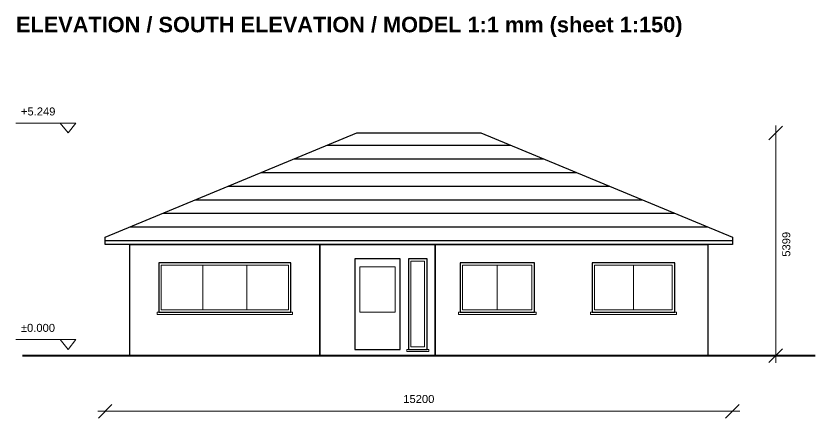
# Model space of a CAD drawing. Header units: millimetres. Extents: x 0 to 65683, y 0 to 16611.
# Drawn here: x 46323 to 65683, y 0 to 9752 of the extents above; entities that cross this region are included whole.
import ezdxf
from ezdxf.enums import TextEntityAlignment as Align

# ---------------------------------------------------------------- set-up
doc = ezdxf.new("R2010")
doc.units = ezdxf.units.MM
for name, color, linetype, lineweight, true_color in [('A-BORDER', 7, 'Continuous', 18, 0x6f8794), ('A-DIMS', 7, 'Continuous', 15, 0x46606d), ('A-DOOR', 7, 'Continuous', 20, 0x8a5a35), ('A-GLAZ', 7, 'Continuous', 20, 0x2a7f95), ('A-ROOF', 7, 'Continuous', 30, 0x7a4a32), ('A-SITE', 7, 'Continuous', 25, 0x75664e), ('A-TEXT', 7, 'Continuous', 15, 0x1b2a33), ('A-WALL-BYD', 7, 'Continuous', 18, 0x6d7d86)]:
    doc.layers.add(name, color=color, linetype=linetype, lineweight=lineweight, true_color=true_color)
doc.styles.add('STR_BOLD', font='arialbd.ttf')
doc.styles.add('STR_REGULAR', font='arial.ttf')

# ---------------------------------------------------------------- blocks, each defined once
blk = doc.blocks.new('2103_BUNGALOW_3BED_DRAWING_ELEVATION')
at = {"layer": 'A-DIMS'}
for p, q in [((-1312, 5489), (-2761, 5489)), ((15650, -330), (15650, 5429)), ((-1312, 240), (-2761, 240)), ((-780, -1500), (14780, -1500))]:
    blk.add_line(p, q, dxfattribs=at)
at = {"layer": 'A-DIMS', "lineweight": 30}
for p, q in [((15485, 5084), (15815, 5414)), ((15485, -315), (15815, 15)), ((-765, -1665), (-435, -1335)), ((14435, -1665), (14765, -1335))]:
    blk.add_line(p, q, dxfattribs=at)
at = {"layer": 'A-DIMS'}
for points in [[(-1500, 5249), (-1688, 5489), (-1312, 5489)], [(-1500, 0), (-1688, 240), (-1312, 240)]]:
    blk.add_lwpolyline(points, close=True, dxfattribs=at)
at = {"layer": 'A-DOOR', "lineweight": 25}
blk.add_lwpolyline([(5450, 0), (6550, 0), (6550, 2200), (5450, 2200)], close=True, dxfattribs=at)
at = {"layer": 'A-GLAZ'}
for p, q in [((1767, 960), (1767, 2040)), ((2833, 960), (2833, 2040)), ((8900, 960), (8900, 2040)), ((12200, 960), (12200, 2040))]:
    blk.add_line(p, q, dxfattribs=at)
at = {"layer": 'A-GLAZ', "lineweight": 25}
for points in [[(6750, 0), (7200, 0), (7200, 2200), (6750, 2200)], [(700, 900), (3900, 900), (3900, 2100), (700, 2100)], [(8000, 900), (9800, 900), (9800, 2100), (8000, 2100)], [(11200, 900), (13200, 900), (13200, 2100), (11200, 2100)]]:
    blk.add_lwpolyline(points, close=True, dxfattribs=at)
at = {"layer": 'A-GLAZ'}
for points in [[(6810, 60), (7140, 60), (7140, 2140), (6810, 2140)], [(760, 960), (3840, 960), (3840, 2040), (760, 2040)], [(5570, 900), (6430, 900), (6430, 2000), (5570, 2000)], [(8060, 960), (9740, 960), (9740, 2040), (8060, 2040)], [(11260, 960), (13140, 960), (13140, 2040), (11260, 2040)]]:
    blk.add_lwpolyline(points, close=True, dxfattribs=at)
at = {"layer": 'A-ROOF'}
for p, q in [((4779, 4950), (9221, 4950)), ((3982, 4620), (10018, 4620)), ((3185, 4290), (10815, 4290)), ((2389, 3960), (11611, 3960)), ((1592, 3630), (12408, 3630)), ((795, 3300), (13205, 3300)), ((-1, 2970), (14001, 2970)), ((-600, 2640), (14600, 2640))]:
    blk.add_line(p, q, dxfattribs=at)
at = {"layer": 'A-ROOF', "lineweight": 30}
blk.add_lwpolyline([(-600, 2722), (5500, 5249), (8500, 5249), (14600, 2722), (14600, 2542), (-600, 2542)], close=True, dxfattribs=at)
at = {"layer": 'A-SITE', "lineweight": 40}
blk.add_line((-2600, -150), (16600, -150), dxfattribs=at)
at = {"layer": 'A-WALL-BYD', "lineweight": 25}
for points in [[(4600, -150), (0, -150), (0, 2542), (4600, 2542)], [(4600, -150), (4600, 2542), (7400, 2542), (7400, -150)], [(14000, -150), (7400, -150), (7400, 2542), (14000, 2542)]]:
    blk.add_lwpolyline(points, close=True, dxfattribs=at)
at = {"layer": 'A-WALL-BYD'}
for points in [[(660, 850), (3940, 850), (3940, 900), (660, 900)], [(7960, 850), (9840, 850), (9840, 900), (7960, 900)], [(11160, 850), (13240, 850), (13240, 900), (11160, 900)], [(6710, -50), (7240, -50), (7240, 0), (6710, 0)]]:
    blk.add_lwpolyline(points, close=True, dxfattribs=at)
at = {"layer": 'A-DIMS', "style": 'STR_REGULAR'}
for s, p in [('+5.249', (-2641, 5674)), ('±0.000', (-2641, 425))]:
    blk.add_text(s, height=193.9, dxfattribs=at).set_placement(p)
blk.add_text('5399', height=193.9, rotation=90, dxfattribs=at).set_placement((16001, 2549), align=Align.CENTER)
blk.add_text('15200', height=193.9, dxfattribs=at).set_placement((7000, -1300), align=Align.CENTER)

msp = doc.modelspace()

# ---------------------------------------------------------------- block references
at = {"layer": 'A-BORDER'}
msp.add_blockref('2103_BUNGALOW_3BED_DRAWING_ELEVATION', (49083, 1665), dxfattribs=at)

# ---------------------------------------------------------------- texts
at = {"layer": 'A-TEXT', "style": 'STR_BOLD'}
msp.add_text('ELEVATION / SOUTH ELEVATION / MODEL 1:1 mm (sheet 1:150)', height=376.95, dxfattribs=at).set_placement((46323, 9355))

doc.saveas('drawing.dxf')
